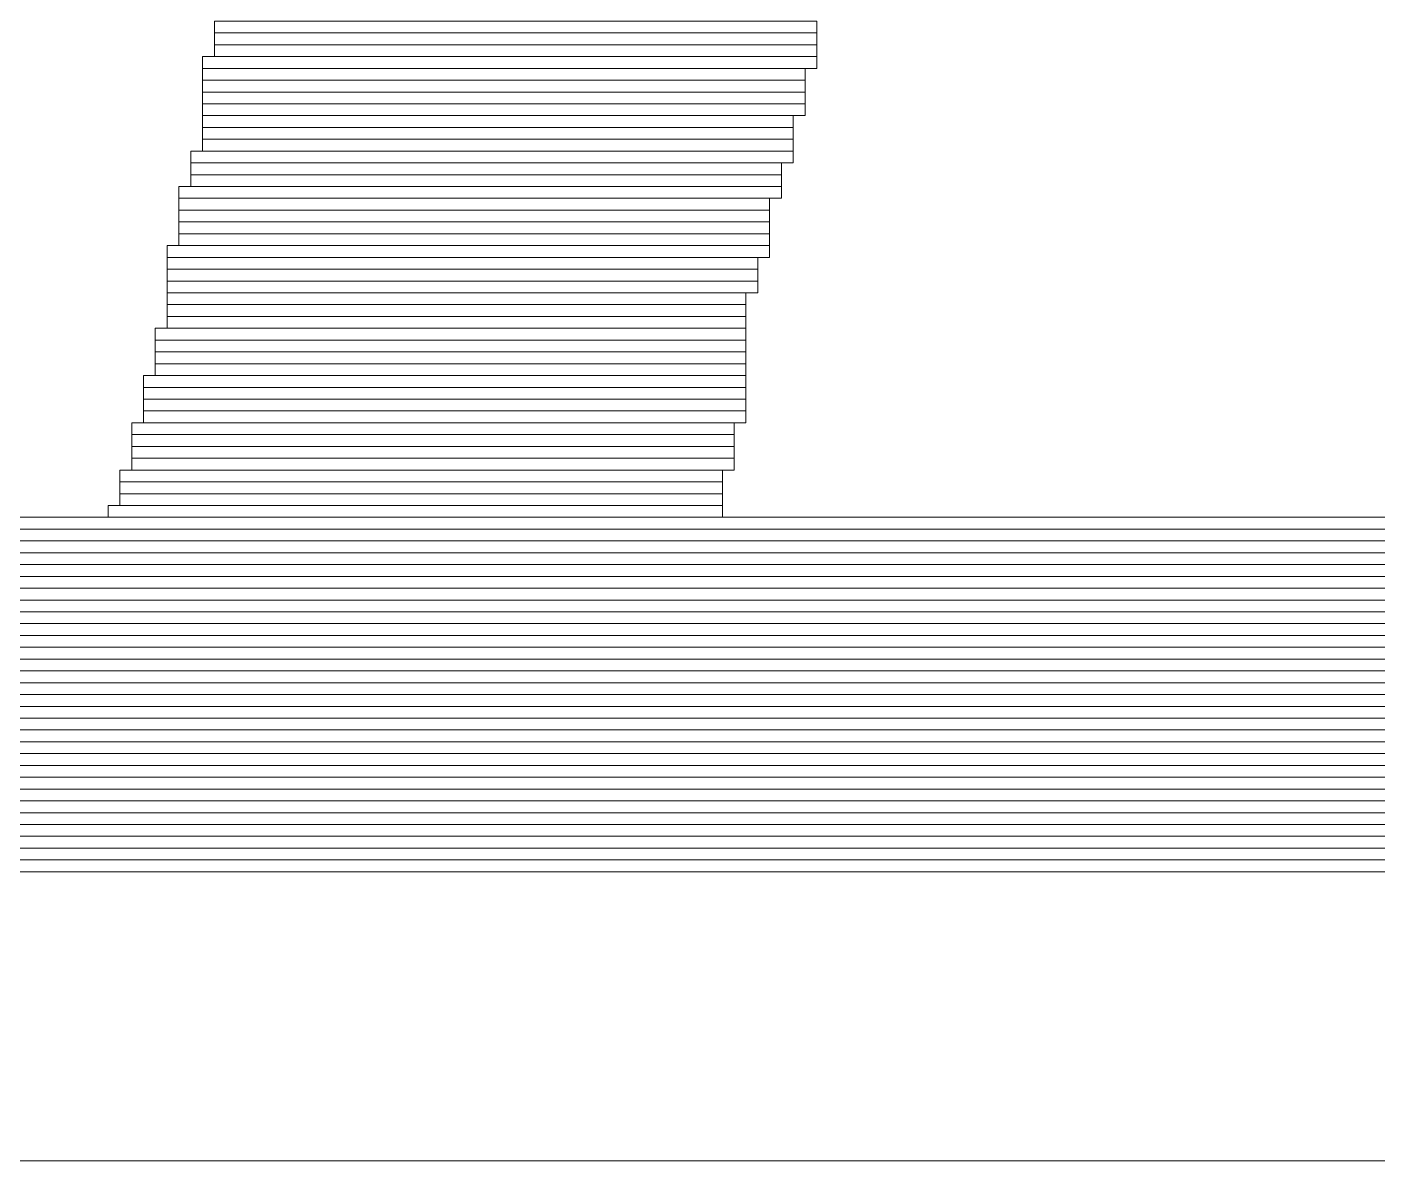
# Model space of a CAD drawing. Header units: millimetres. Extents: x -86 to 67, y -55 to 52.
# Drawn here: x -43.988 to -41.084, y -55.259 to -52.822 of the extents above; entities that cross this region are included whole.
import ezdxf

# ---------------------------------------------------------------- set-up
doc = ezdxf.new("R2010")
doc.units = ezdxf.units.MM
doc.header["$MEASUREMENT"] = 0
doc.layers.add('BG_OUTLINE', color=7, linetype='Continuous')
doc.layers.add('MA_PEN3', color=7, linetype='Continuous')

msp = doc.modelspace()

# ---------------------------------------------------------------- linework, layer by layer
at = {"layer": 'BG_OUTLINE', "color": 3, "lineweight": 9}
msp.add_open_spline([(-60.0926, 34.7331), (-60.0926, 34.7331), (63.7724, 34.7331), (63.7724, 34.7331), (63.7724, 34.7331), (64.585, 34.7336), (65.3646, 34.4113), (65.9396, 33.837), (65.9396, 33.837), (66.5146, 33.2627), (66.8379, 32.4797), (66.8384, 31.667), (66.8384, 31.667), (66.8384, 31.667), (66.8412, -52.28), (66.8412, -52.28), (66.8412, -52.28), (66.8412, -52.28), (66.8384, -52.1933), (66.8384, -52.1933), (66.8384, -52.1933), (66.8389, -53.006), (66.5166, -53.7856), (65.9424, -54.3606), (65.9424, -54.3606), (65.3681, -54.9356), (64.585, -55.2589), (63.7724, -55.2594), (63.7724, -55.2594), (63.7724, -55.2594), (-60.1869, -55.2594), (-60.1869, -55.2594), (-60.1869, -55.2594), (-60.1869, -55.2594), (-60.0853, -55.2518), (-60.0853, -55.2518), (-60.0853, -55.2518), (-60.8979, -55.2523), (-61.6775, -54.9299), (-62.2525, -54.3557), (-62.2525, -54.3557), (-62.8275, -53.7814), (-63.1508, -52.9984), (-63.1513, -52.1857), (-63.1513, -52.1857), (-63.1513, -52.1857), (-63.1587, 31.667), (-63.1587, 31.667), (-63.1587, 31.667), (-63.1592, 32.4797), (-62.8369, 33.2593), (-62.2626, 33.8343), (-62.2626, 33.8343), (-61.6883, 34.4093), (-60.9053, 34.7326), (-60.0926, 34.7331)], degree=3, knots=[0, 0, 0, 0, 0.071429, 0.071429, 0.071429, 0.071429, 0.142857, 0.142857, 0.142857, 0.142857, 0.214286, 0.214286, 0.214286, 0.214286, 0.285714, 0.285714, 0.285714, 0.285714, 0.357143, 0.357143, 0.357143, 0.357143, 0.428571, 0.428571, 0.428571, 0.428571, 0.5, 0.5, 0.5, 0.5, 0.571429, 0.571429, 0.571429, 0.571429, 0.642857, 0.642857, 0.642857, 0.642857, 0.714286, 0.714286, 0.714286, 0.714286, 0.785714, 0.785714, 0.785714, 0.785714, 0.857143, 0.857143, 0.857143, 0.857143, 0.928571, 0.928571, 0.928571, 0.928571, 1, 1, 1, 1], dxfattribs=at)
at = {"layer": 'MA_PEN3', "color": 5, "lineweight": 9}
for points in [[(-43.5854, -52.8342), (-43.5854, -52.8342), (-43.5854, -52.8088), (-43.5854, -52.8088), (-43.5854, -52.8088), (-43.5854, -52.8088), (-42.29, -52.8088), (-42.29, -52.8088), (-42.29, -52.8088), (-42.29, -52.8088), (-42.29, -52.8342), (-42.29, -52.8342), (-42.29, -52.8342), (-42.29, -52.8342), (-43.5854, -52.8342), (-43.5854, -52.8342)], [(-43.5854, -52.8596), (-43.5854, -52.8596), (-43.5854, -52.8342), (-43.5854, -52.8342), (-43.5854, -52.8342), (-43.5854, -52.8342), (-42.29, -52.8342), (-42.29, -52.8342), (-42.29, -52.8342), (-42.29, -52.8342), (-42.29, -52.8596), (-42.29, -52.8596), (-42.29, -52.8596), (-42.29, -52.8596), (-43.5854, -52.8596), (-43.5854, -52.8596)], [(-43.5854, -52.885), (-43.5854, -52.885), (-43.5854, -52.8596), (-43.5854, -52.8596), (-43.5854, -52.8596), (-43.5854, -52.8596), (-42.29, -52.8596), (-42.29, -52.8596), (-42.29, -52.8596), (-42.29, -52.8596), (-42.29, -52.885), (-42.29, -52.885), (-42.29, -52.885), (-42.29, -52.885), (-43.5854, -52.885), (-43.5854, -52.885)], [(-43.6108, -52.9104), (-43.6108, -52.9104), (-43.6108, -52.885), (-43.6108, -52.885), (-43.6108, -52.885), (-43.6108, -52.885), (-42.29, -52.885), (-42.29, -52.885), (-42.29, -52.885), (-42.29, -52.885), (-42.29, -52.9104), (-42.29, -52.9104), (-42.29, -52.9104), (-42.29, -52.9104), (-43.6108, -52.9104), (-43.6108, -52.9104)], [(-43.6108, -52.9358), (-43.6108, -52.9358), (-43.6108, -52.9104), (-43.6108, -52.9104), (-43.6108, -52.9104), (-43.6108, -52.9104), (-42.3154, -52.9104), (-42.3154, -52.9104), (-42.3154, -52.9104), (-42.3154, -52.9104), (-42.3154, -52.9358), (-42.3154, -52.9358), (-42.3154, -52.9358), (-42.3154, -52.9358), (-43.6108, -52.9358), (-43.6108, -52.9358)], [(-43.6108, -52.9612), (-43.6108, -52.9612), (-43.6108, -52.9358), (-43.6108, -52.9358), (-43.6108, -52.9358), (-43.6108, -52.9358), (-42.3154, -52.9358), (-42.3154, -52.9358), (-42.3154, -52.9358), (-42.3154, -52.9358), (-42.3154, -52.9612), (-42.3154, -52.9612), (-42.3154, -52.9612), (-42.3154, -52.9612), (-43.6108, -52.9612), (-43.6108, -52.9612)], [(-43.6108, -52.9866), (-43.6108, -52.9866), (-43.6108, -52.9612), (-43.6108, -52.9612), (-43.6108, -52.9612), (-43.6108, -52.9612), (-42.3154, -52.9612), (-42.3154, -52.9612), (-42.3154, -52.9612), (-42.3154, -52.9612), (-42.3154, -52.9866), (-42.3154, -52.9866), (-42.3154, -52.9866), (-42.3154, -52.9866), (-43.6108, -52.9866), (-43.6108, -52.9866)], [(-43.6108, -53.012), (-43.6108, -53.012), (-43.6108, -52.9866), (-43.6108, -52.9866), (-43.6108, -52.9866), (-43.6108, -52.9866), (-42.3154, -52.9866), (-42.3154, -52.9866), (-42.3154, -52.9866), (-42.3154, -52.9866), (-42.3154, -53.012), (-42.3154, -53.012), (-42.3154, -53.012), (-42.3154, -53.012), (-43.6108, -53.012), (-43.6108, -53.012)], [(-43.6108, -53.0374), (-43.6108, -53.0374), (-43.6108, -53.012), (-43.6108, -53.012), (-43.6108, -53.012), (-43.6108, -53.012), (-42.3408, -53.012), (-42.3408, -53.012), (-42.3408, -53.012), (-42.3408, -53.012), (-42.3408, -53.0374), (-42.3408, -53.0374), (-42.3408, -53.0374), (-42.3408, -53.0374), (-43.6108, -53.0374), (-43.6108, -53.0374)], [(-43.6108, -53.0628), (-43.6108, -53.0628), (-43.6108, -53.0374), (-43.6108, -53.0374), (-43.6108, -53.0374), (-43.6108, -53.0374), (-42.3408, -53.0374), (-42.3408, -53.0374), (-42.3408, -53.0374), (-42.3408, -53.0374), (-42.3408, -53.0628), (-42.3408, -53.0628), (-42.3408, -53.0628), (-42.3408, -53.0628), (-43.6108, -53.0628), (-43.6108, -53.0628)], [(-43.6108, -53.0882), (-43.6108, -53.0882), (-43.6108, -53.0628), (-43.6108, -53.0628), (-43.6108, -53.0628), (-43.6108, -53.0628), (-42.3408, -53.0628), (-42.3408, -53.0628), (-42.3408, -53.0628), (-42.3408, -53.0628), (-42.3408, -53.0882), (-42.3408, -53.0882), (-42.3408, -53.0882), (-42.3408, -53.0882), (-43.6108, -53.0882), (-43.6108, -53.0882)], [(-43.6362, -53.1136), (-43.6362, -53.1136), (-43.6362, -53.0882), (-43.6362, -53.0882), (-43.6362, -53.0882), (-43.6362, -53.0882), (-42.3408, -53.0882), (-42.3408, -53.0882), (-42.3408, -53.0882), (-42.3408, -53.0882), (-42.3408, -53.1136), (-42.3408, -53.1136), (-42.3408, -53.1136), (-42.3408, -53.1136), (-43.6362, -53.1136), (-43.6362, -53.1136)], [(-43.6362, -53.139), (-43.6362, -53.139), (-43.6362, -53.1136), (-43.6362, -53.1136), (-43.6362, -53.1136), (-43.6362, -53.1136), (-42.3662, -53.1136), (-42.3662, -53.1136), (-42.3662, -53.1136), (-42.3662, -53.1136), (-42.3662, -53.139), (-42.3662, -53.139), (-42.3662, -53.139), (-42.3662, -53.139), (-43.6362, -53.139), (-43.6362, -53.139)], [(-43.6362, -53.1644), (-43.6362, -53.1644), (-43.6362, -53.139), (-43.6362, -53.139), (-43.6362, -53.139), (-43.6362, -53.139), (-42.3662, -53.139), (-42.3662, -53.139), (-42.3662, -53.139), (-42.3662, -53.139), (-42.3662, -53.1644), (-42.3662, -53.1644), (-42.3662, -53.1644), (-42.3662, -53.1644), (-43.6362, -53.1644), (-43.6362, -53.1644)], [(-43.6616, -53.1898), (-43.6616, -53.1898), (-43.6616, -53.1644), (-43.6616, -53.1644), (-43.6616, -53.1644), (-43.6616, -53.1644), (-42.3662, -53.1644), (-42.3662, -53.1644), (-42.3662, -53.1644), (-42.3662, -53.1644), (-42.3662, -53.1898), (-42.3662, -53.1898), (-42.3662, -53.1898), (-42.3662, -53.1898), (-43.6616, -53.1898), (-43.6616, -53.1898)], [(-43.6616, -53.2152), (-43.6616, -53.2152), (-43.6616, -53.1898), (-43.6616, -53.1898), (-43.6616, -53.1898), (-43.6616, -53.1898), (-42.3916, -53.1898), (-42.3916, -53.1898), (-42.3916, -53.1898), (-42.3916, -53.1898), (-42.3916, -53.2152), (-42.3916, -53.2152), (-42.3916, -53.2152), (-42.3916, -53.2152), (-43.6616, -53.2152), (-43.6616, -53.2152)], [(-43.6616, -53.2406), (-43.6616, -53.2406), (-43.6616, -53.2152), (-43.6616, -53.2152), (-43.6616, -53.2152), (-43.6616, -53.2152), (-42.3916, -53.2152), (-42.3916, -53.2152), (-42.3916, -53.2152), (-42.3916, -53.2152), (-42.3916, -53.2406), (-42.3916, -53.2406), (-42.3916, -53.2406), (-42.3916, -53.2406), (-43.6616, -53.2406), (-43.6616, -53.2406)], [(-43.6616, -53.266), (-43.6616, -53.266), (-43.6616, -53.2406), (-43.6616, -53.2406), (-43.6616, -53.2406), (-43.6616, -53.2406), (-42.3916, -53.2406), (-42.3916, -53.2406), (-42.3916, -53.2406), (-42.3916, -53.2406), (-42.3916, -53.266), (-42.3916, -53.266), (-42.3916, -53.266), (-42.3916, -53.266), (-43.6616, -53.266), (-43.6616, -53.266)], [(-43.6616, -53.2914), (-43.6616, -53.2914), (-43.6616, -53.266), (-43.6616, -53.266), (-43.6616, -53.266), (-43.6616, -53.266), (-42.3916, -53.266), (-42.3916, -53.266), (-42.3916, -53.266), (-42.3916, -53.266), (-42.3916, -53.2914), (-42.3916, -53.2914), (-42.3916, -53.2914), (-42.3916, -53.2914), (-43.6616, -53.2914), (-43.6616, -53.2914)], [(-43.687, -53.3168), (-43.687, -53.3168), (-43.687, -53.2914), (-43.687, -53.2914), (-43.687, -53.2914), (-43.687, -53.2914), (-42.3916, -53.2914), (-42.3916, -53.2914), (-42.3916, -53.2914), (-42.3916, -53.2914), (-42.3916, -53.3168), (-42.3916, -53.3168), (-42.3916, -53.3168), (-42.3916, -53.3168), (-43.687, -53.3168), (-43.687, -53.3168)], [(-43.687, -53.3422), (-43.687, -53.3422), (-43.687, -53.3168), (-43.687, -53.3168), (-43.687, -53.3168), (-43.687, -53.3168), (-42.417, -53.3168), (-42.417, -53.3168), (-42.417, -53.3168), (-42.417, -53.3168), (-42.417, -53.3422), (-42.417, -53.3422), (-42.417, -53.3422), (-42.417, -53.3422), (-43.687, -53.3422), (-43.687, -53.3422)], [(-43.687, -53.3676), (-43.687, -53.3676), (-43.687, -53.3422), (-43.687, -53.3422), (-43.687, -53.3422), (-43.687, -53.3422), (-42.417, -53.3422), (-42.417, -53.3422), (-42.417, -53.3422), (-42.417, -53.3422), (-42.417, -53.3676), (-42.417, -53.3676), (-42.417, -53.3676), (-42.417, -53.3676), (-43.687, -53.3676), (-43.687, -53.3676)], [(-43.687, -53.393), (-43.687, -53.393), (-43.687, -53.3676), (-43.687, -53.3676), (-43.687, -53.3676), (-43.687, -53.3676), (-42.417, -53.3676), (-42.417, -53.3676), (-42.417, -53.3676), (-42.417, -53.3676), (-42.417, -53.393), (-42.417, -53.393), (-42.417, -53.393), (-42.417, -53.393), (-43.687, -53.393), (-43.687, -53.393)], [(-43.687, -53.4184), (-43.687, -53.4184), (-43.687, -53.393), (-43.687, -53.393), (-43.687, -53.393), (-43.687, -53.393), (-42.4424, -53.393), (-42.4424, -53.393), (-42.4424, -53.393), (-42.4424, -53.393), (-42.4424, -53.4184), (-42.4424, -53.4184), (-42.4424, -53.4184), (-42.4424, -53.4184), (-43.687, -53.4184), (-43.687, -53.4184)], [(-43.687, -53.4438), (-43.687, -53.4438), (-43.687, -53.4184), (-43.687, -53.4184), (-43.687, -53.4184), (-43.687, -53.4184), (-42.4424, -53.4184), (-42.4424, -53.4184), (-42.4424, -53.4184), (-42.4424, -53.4184), (-42.4424, -53.4438), (-42.4424, -53.4438), (-42.4424, -53.4438), (-42.4424, -53.4438), (-43.687, -53.4438), (-43.687, -53.4438)], [(-43.687, -53.4692), (-43.687, -53.4692), (-43.687, -53.4438), (-43.687, -53.4438), (-43.687, -53.4438), (-43.687, -53.4438), (-42.4424, -53.4438), (-42.4424, -53.4438), (-42.4424, -53.4438), (-42.4424, -53.4438), (-42.4424, -53.4692), (-42.4424, -53.4692), (-42.4424, -53.4692), (-42.4424, -53.4692), (-43.687, -53.4692), (-43.687, -53.4692)], [(-43.7124, -53.4946), (-43.7124, -53.4946), (-43.7124, -53.4692), (-43.7124, -53.4692), (-43.7124, -53.4692), (-43.7124, -53.4692), (-42.4424, -53.4692), (-42.4424, -53.4692), (-42.4424, -53.4692), (-42.4424, -53.4692), (-42.4424, -53.4946), (-42.4424, -53.4946), (-42.4424, -53.4946), (-42.4424, -53.4946), (-43.7124, -53.4946), (-43.7124, -53.4946)], [(-43.7124, -53.52), (-43.7124, -53.52), (-43.7124, -53.4946), (-43.7124, -53.4946), (-43.7124, -53.4946), (-43.7124, -53.4946), (-42.4424, -53.4946), (-42.4424, -53.4946), (-42.4424, -53.4946), (-42.4424, -53.4946), (-42.4424, -53.52), (-42.4424, -53.52), (-42.4424, -53.52), (-42.4424, -53.52), (-43.7124, -53.52), (-43.7124, -53.52)], [(-43.7124, -53.5454), (-43.7124, -53.5454), (-43.7124, -53.52), (-43.7124, -53.52), (-43.7124, -53.52), (-43.7124, -53.52), (-42.4424, -53.52), (-42.4424, -53.52), (-42.4424, -53.52), (-42.4424, -53.52), (-42.4424, -53.5454), (-42.4424, -53.5454), (-42.4424, -53.5454), (-42.4424, -53.5454), (-43.7124, -53.5454), (-43.7124, -53.5454)], [(-43.7124, -53.5708), (-43.7124, -53.5708), (-43.7124, -53.5454), (-43.7124, -53.5454), (-43.7124, -53.5454), (-43.7124, -53.5454), (-42.4424, -53.5454), (-42.4424, -53.5454), (-42.4424, -53.5454), (-42.4424, -53.5454), (-42.4424, -53.5708), (-42.4424, -53.5708), (-42.4424, -53.5708), (-42.4424, -53.5708), (-43.7124, -53.5708), (-43.7124, -53.5708)], [(-43.7378, -53.5962), (-43.7378, -53.5962), (-43.7378, -53.5708), (-43.7378, -53.5708), (-43.7378, -53.5708), (-43.7378, -53.5708), (-42.4424, -53.5708), (-42.4424, -53.5708), (-42.4424, -53.5708), (-42.4424, -53.5708), (-42.4424, -53.5962), (-42.4424, -53.5962), (-42.4424, -53.5962), (-42.4424, -53.5962), (-43.7378, -53.5962), (-43.7378, -53.5962)], [(-43.7378, -53.6216), (-43.7378, -53.6216), (-43.7378, -53.5962), (-43.7378, -53.5962), (-43.7378, -53.5962), (-43.7378, -53.5962), (-42.4424, -53.5962), (-42.4424, -53.5962), (-42.4424, -53.5962), (-42.4424, -53.5962), (-42.4424, -53.6216), (-42.4424, -53.6216), (-42.4424, -53.6216), (-42.4424, -53.6216), (-43.7378, -53.6216), (-43.7378, -53.6216)], [(-43.7378, -53.647), (-43.7378, -53.647), (-43.7378, -53.6216), (-43.7378, -53.6216), (-43.7378, -53.6216), (-43.7378, -53.6216), (-42.4424, -53.6216), (-42.4424, -53.6216), (-42.4424, -53.6216), (-42.4424, -53.6216), (-42.4424, -53.647), (-42.4424, -53.647), (-42.4424, -53.647), (-42.4424, -53.647), (-43.7378, -53.647), (-43.7378, -53.647)], [(-43.7378, -53.6724), (-43.7378, -53.6724), (-43.7378, -53.647), (-43.7378, -53.647), (-43.7378, -53.647), (-43.7378, -53.647), (-42.4424, -53.647), (-42.4424, -53.647), (-42.4424, -53.647), (-42.4424, -53.647), (-42.4424, -53.6724), (-42.4424, -53.6724), (-42.4424, -53.6724), (-42.4424, -53.6724), (-43.7378, -53.6724), (-43.7378, -53.6724)], [(-43.7632, -53.6978), (-43.7632, -53.6978), (-43.7632, -53.6724), (-43.7632, -53.6724), (-43.7632, -53.6724), (-43.7632, -53.6724), (-42.4678, -53.6724), (-42.4678, -53.6724), (-42.4678, -53.6724), (-42.4678, -53.6724), (-42.4678, -53.6978), (-42.4678, -53.6978), (-42.4678, -53.6978), (-42.4678, -53.6978), (-43.7632, -53.6978), (-43.7632, -53.6978)], [(-43.7632, -53.7232), (-43.7632, -53.7232), (-43.7632, -53.6978), (-43.7632, -53.6978), (-43.7632, -53.6978), (-43.7632, -53.6978), (-42.4678, -53.6978), (-42.4678, -53.6978), (-42.4678, -53.6978), (-42.4678, -53.6978), (-42.4678, -53.7232), (-42.4678, -53.7232), (-42.4678, -53.7232), (-42.4678, -53.7232), (-43.7632, -53.7232), (-43.7632, -53.7232)], [(-43.7632, -53.7486), (-43.7632, -53.7486), (-43.7632, -53.7232), (-43.7632, -53.7232), (-43.7632, -53.7232), (-43.7632, -53.7232), (-42.4678, -53.7232), (-42.4678, -53.7232), (-42.4678, -53.7232), (-42.4678, -53.7232), (-42.4678, -53.7486), (-42.4678, -53.7486), (-42.4678, -53.7486), (-42.4678, -53.7486), (-43.7632, -53.7486), (-43.7632, -53.7486)], [(-43.7632, -53.774), (-43.7632, -53.774), (-43.7632, -53.7486), (-43.7632, -53.7486), (-43.7632, -53.7486), (-43.7632, -53.7486), (-42.4678, -53.7486), (-42.4678, -53.7486), (-42.4678, -53.7486), (-42.4678, -53.7486), (-42.4678, -53.774), (-42.4678, -53.774), (-42.4678, -53.774), (-42.4678, -53.774), (-43.7632, -53.774), (-43.7632, -53.774)], [(-43.7886, -53.7994), (-43.7886, -53.7994), (-43.7886, -53.774), (-43.7886, -53.774), (-43.7886, -53.774), (-43.7886, -53.774), (-42.4932, -53.774), (-42.4932, -53.774), (-42.4932, -53.774), (-42.4932, -53.774), (-42.4932, -53.7994), (-42.4932, -53.7994), (-42.4932, -53.7994), (-42.4932, -53.7994), (-43.7886, -53.7994), (-43.7886, -53.7994)], [(-43.7886, -53.8248), (-43.7886, -53.8248), (-43.7886, -53.7994), (-43.7886, -53.7994), (-43.7886, -53.7994), (-43.7886, -53.7994), (-42.4932, -53.7994), (-42.4932, -53.7994), (-42.4932, -53.7994), (-42.4932, -53.7994), (-42.4932, -53.8248), (-42.4932, -53.8248), (-42.4932, -53.8248), (-42.4932, -53.8248), (-43.7886, -53.8248), (-43.7886, -53.8248)], [(-43.814, -53.8756), (-43.814, -53.8756), (-43.814, -53.8502), (-43.814, -53.8502), (-43.814, -53.8502), (-43.814, -53.8502), (-42.4932, -53.8502), (-42.4932, -53.8502), (-42.4932, -53.8502), (-42.4932, -53.8502), (-42.4932, -53.8756), (-42.4932, -53.8756), (-42.4932, -53.8756), (-42.4932, -53.8756), (-43.814, -53.8756), (-43.814, -53.8756)], [(-43.7886, -53.8502), (-43.7886, -53.8502), (-43.7886, -53.8248), (-43.7886, -53.8248), (-43.7886, -53.8248), (-43.7886, -53.8248), (-42.4932, -53.8248), (-42.4932, -53.8248), (-42.4932, -53.8248), (-42.4932, -53.8248), (-42.4932, -53.8502), (-42.4932, -53.8502), (-42.4932, -53.8502), (-42.4932, -53.8502), (-43.7886, -53.8502), (-43.7886, -53.8502)], [(-55.3964, -53.901), (-55.3964, -53.901), (-55.3964, -53.8756), (-55.3964, -53.8756), (-55.3964, -53.8756), (-55.3964, -53.8756), (-25.1958, -53.8756), (-25.1958, -53.8756), (-25.1958, -53.8756), (-25.1958, -53.8756), (-25.1958, -53.901), (-25.1958, -53.901), (-25.1958, -53.901), (-25.1958, -53.901), (-55.3964, -53.901), (-55.3964, -53.901)], [(-55.3964, -53.9264), (-55.3964, -53.9264), (-55.3964, -53.901), (-55.3964, -53.901), (-55.3964, -53.901), (-55.3964, -53.901), (-25.1958, -53.901), (-25.1958, -53.901), (-25.1958, -53.901), (-25.1958, -53.901), (-25.1958, -53.9264), (-25.1958, -53.9264), (-25.1958, -53.9264), (-25.1958, -53.9264), (-55.3964, -53.9264), (-55.3964, -53.9264)], [(-55.3964, -53.9518), (-55.3964, -53.9518), (-55.3964, -53.9264), (-55.3964, -53.9264), (-55.3964, -53.9264), (-55.3964, -53.9264), (-25.1958, -53.9264), (-25.1958, -53.9264), (-25.1958, -53.9264), (-25.1958, -53.9264), (-25.1958, -53.9518), (-25.1958, -53.9518), (-25.1958, -53.9518), (-25.1958, -53.9518), (-55.3964, -53.9518), (-55.3964, -53.9518)], [(-55.3964, -53.9772), (-55.3964, -53.9772), (-55.3964, -53.9518), (-55.3964, -53.9518), (-55.3964, -53.9518), (-55.3964, -53.9518), (-25.1958, -53.9518), (-25.1958, -53.9518), (-25.1958, -53.9518), (-25.1958, -53.9518), (-25.1958, -53.9772), (-25.1958, -53.9772), (-25.1958, -53.9772), (-25.1958, -53.9772), (-55.3964, -53.9772), (-55.3964, -53.9772)], [(-55.3964, -54.0026), (-55.3964, -54.0026), (-55.3964, -53.9772), (-55.3964, -53.9772), (-55.3964, -53.9772), (-55.3964, -53.9772), (-25.1958, -53.9772), (-25.1958, -53.9772), (-25.1958, -53.9772), (-25.1958, -53.9772), (-25.1958, -54.0026), (-25.1958, -54.0026), (-25.1958, -54.0026), (-25.1958, -54.0026), (-55.3964, -54.0026), (-55.3964, -54.0026)], [(-55.3964, -54.028), (-55.3964, -54.028), (-55.3964, -54.0026), (-55.3964, -54.0026), (-55.3964, -54.0026), (-55.3964, -54.0026), (-25.1958, -54.0026), (-25.1958, -54.0026), (-25.1958, -54.0026), (-25.1958, -54.0026), (-25.1958, -54.028), (-25.1958, -54.028), (-25.1958, -54.028), (-25.1958, -54.028), (-55.3964, -54.028), (-55.3964, -54.028)], [(-55.3964, -54.0534), (-55.3964, -54.0534), (-55.3964, -54.028), (-55.3964, -54.028), (-55.3964, -54.028), (-55.3964, -54.028), (-25.1958, -54.028), (-25.1958, -54.028), (-25.1958, -54.028), (-25.1958, -54.028), (-25.1958, -54.0534), (-25.1958, -54.0534), (-25.1958, -54.0534), (-25.1958, -54.0534), (-55.3964, -54.0534), (-55.3964, -54.0534)], [(-55.3964, -54.0788), (-55.3964, -54.0788), (-55.3964, -54.0534), (-55.3964, -54.0534), (-55.3964, -54.0534), (-55.3964, -54.0534), (-25.1958, -54.0534), (-25.1958, -54.0534), (-25.1958, -54.0534), (-25.1958, -54.0534), (-25.1958, -54.0788), (-25.1958, -54.0788), (-25.1958, -54.0788), (-25.1958, -54.0788), (-55.3964, -54.0788), (-55.3964, -54.0788)], [(-55.3964, -54.1042), (-55.3964, -54.1042), (-55.3964, -54.0788), (-55.3964, -54.0788), (-55.3964, -54.0788), (-55.3964, -54.0788), (-25.1958, -54.0788), (-25.1958, -54.0788), (-25.1958, -54.0788), (-25.1958, -54.0788), (-25.1958, -54.1042), (-25.1958, -54.1042), (-25.1958, -54.1042), (-25.1958, -54.1042), (-55.3964, -54.1042), (-55.3964, -54.1042)], [(-55.3964, -54.1296), (-55.3964, -54.1296), (-55.3964, -54.1042), (-55.3964, -54.1042), (-55.3964, -54.1042), (-55.3964, -54.1042), (-25.1958, -54.1042), (-25.1958, -54.1042), (-25.1958, -54.1042), (-25.1958, -54.1042), (-25.1958, -54.1296), (-25.1958, -54.1296), (-25.1958, -54.1296), (-25.1958, -54.1296), (-55.3964, -54.1296), (-55.3964, -54.1296)], [(-55.3964, -54.155), (-55.3964, -54.155), (-55.3964, -54.1296), (-55.3964, -54.1296), (-55.3964, -54.1296), (-55.3964, -54.1296), (-25.1958, -54.1296), (-25.1958, -54.1296), (-25.1958, -54.1296), (-25.1958, -54.1296), (-25.1958, -54.155), (-25.1958, -54.155), (-25.1958, -54.155), (-25.1958, -54.155), (-55.3964, -54.155), (-55.3964, -54.155)], [(-55.3964, -54.1804), (-55.3964, -54.1804), (-55.3964, -54.155), (-55.3964, -54.155), (-55.3964, -54.155), (-55.3964, -54.155), (-25.1958, -54.155), (-25.1958, -54.155), (-25.1958, -54.155), (-25.1958, -54.155), (-25.1958, -54.1804), (-25.1958, -54.1804), (-25.1958, -54.1804), (-25.1958, -54.1804), (-55.3964, -54.1804), (-55.3964, -54.1804)], [(-55.3964, -54.2058), (-55.3964, -54.2058), (-55.3964, -54.1804), (-55.3964, -54.1804), (-55.3964, -54.1804), (-55.3964, -54.1804), (-25.1958, -54.1804), (-25.1958, -54.1804), (-25.1958, -54.1804), (-25.1958, -54.1804), (-25.1958, -54.2058), (-25.1958, -54.2058), (-25.1958, -54.2058), (-25.1958, -54.2058), (-55.3964, -54.2058), (-55.3964, -54.2058)], [(-55.3964, -54.2312), (-55.3964, -54.2312), (-55.3964, -54.2058), (-55.3964, -54.2058), (-55.3964, -54.2058), (-55.3964, -54.2058), (-25.1958, -54.2058), (-25.1958, -54.2058), (-25.1958, -54.2058), (-25.1958, -54.2058), (-25.1958, -54.2312), (-25.1958, -54.2312), (-25.1958, -54.2312), (-25.1958, -54.2312), (-55.3964, -54.2312), (-55.3964, -54.2312)], [(-55.3964, -54.2566), (-55.3964, -54.2566), (-55.3964, -54.2312), (-55.3964, -54.2312), (-55.3964, -54.2312), (-55.3964, -54.2312), (-25.1958, -54.2312), (-25.1958, -54.2312), (-25.1958, -54.2312), (-25.1958, -54.2312), (-25.1958, -54.2566), (-25.1958, -54.2566), (-25.1958, -54.2566), (-25.1958, -54.2566), (-55.3964, -54.2566), (-55.3964, -54.2566)], [(-55.3964, -54.282), (-55.3964, -54.282), (-55.3964, -54.2566), (-55.3964, -54.2566), (-55.3964, -54.2566), (-55.3964, -54.2566), (-25.1958, -54.2566), (-25.1958, -54.2566), (-25.1958, -54.2566), (-25.1958, -54.2566), (-25.1958, -54.282), (-25.1958, -54.282), (-25.1958, -54.282), (-25.1958, -54.282), (-55.3964, -54.282), (-55.3964, -54.282)], [(-55.3964, -54.3074), (-55.3964, -54.3074), (-55.3964, -54.282), (-55.3964, -54.282), (-55.3964, -54.282), (-55.3964, -54.282), (-25.1958, -54.282), (-25.1958, -54.282), (-25.1958, -54.282), (-25.1958, -54.282), (-25.1958, -54.3074), (-25.1958, -54.3074), (-25.1958, -54.3074), (-25.1958, -54.3074), (-55.3964, -54.3074), (-55.3964, -54.3074)], [(-55.3964, -54.3328), (-55.3964, -54.3328), (-55.3964, -54.3074), (-55.3964, -54.3074), (-55.3964, -54.3074), (-55.3964, -54.3074), (-25.1958, -54.3074), (-25.1958, -54.3074), (-25.1958, -54.3074), (-25.1958, -54.3074), (-25.1958, -54.3328), (-25.1958, -54.3328), (-25.1958, -54.3328), (-25.1958, -54.3328), (-55.3964, -54.3328), (-55.3964, -54.3328)], [(-55.3964, -54.3582), (-55.3964, -54.3582), (-55.3964, -54.3328), (-55.3964, -54.3328), (-55.3964, -54.3328), (-55.3964, -54.3328), (-25.1958, -54.3328), (-25.1958, -54.3328), (-25.1958, -54.3328), (-25.1958, -54.3328), (-25.1958, -54.3582), (-25.1958, -54.3582), (-25.1958, -54.3582), (-25.1958, -54.3582), (-55.3964, -54.3582), (-55.3964, -54.3582)], [(-55.3964, -54.3836), (-55.3964, -54.3836), (-55.3964, -54.3582), (-55.3964, -54.3582), (-55.3964, -54.3582), (-55.3964, -54.3582), (-25.1958, -54.3582), (-25.1958, -54.3582), (-25.1958, -54.3582), (-25.1958, -54.3582), (-25.1958, -54.3836), (-25.1958, -54.3836), (-25.1958, -54.3836), (-25.1958, -54.3836), (-55.3964, -54.3836), (-55.3964, -54.3836)], [(-55.3964, -54.409), (-55.3964, -54.409), (-55.3964, -54.3836), (-55.3964, -54.3836), (-55.3964, -54.3836), (-55.3964, -54.3836), (-25.1958, -54.3836), (-25.1958, -54.3836), (-25.1958, -54.3836), (-25.1958, -54.3836), (-25.1958, -54.409), (-25.1958, -54.409), (-25.1958, -54.409), (-25.1958, -54.409), (-55.3964, -54.409), (-55.3964, -54.409)], [(-55.3964, -54.4344), (-55.3964, -54.4344), (-55.3964, -54.409), (-55.3964, -54.409), (-55.3964, -54.409), (-55.3964, -54.409), (-25.1958, -54.409), (-25.1958, -54.409), (-25.1958, -54.409), (-25.1958, -54.409), (-25.1958, -54.4344), (-25.1958, -54.4344), (-25.1958, -54.4344), (-25.1958, -54.4344), (-55.3964, -54.4344), (-55.3964, -54.4344)], [(-55.3964, -54.4598), (-55.3964, -54.4598), (-55.3964, -54.4344), (-55.3964, -54.4344), (-55.3964, -54.4344), (-55.3964, -54.4344), (-25.1958, -54.4344), (-25.1958, -54.4344), (-25.1958, -54.4344), (-25.1958, -54.4344), (-25.1958, -54.4598), (-25.1958, -54.4598), (-25.1958, -54.4598), (-25.1958, -54.4598), (-55.3964, -54.4598), (-55.3964, -54.4598)], [(-55.3964, -54.4852), (-55.3964, -54.4852), (-55.3964, -54.4598), (-55.3964, -54.4598), (-55.3964, -54.4598), (-55.3964, -54.4598), (-25.1958, -54.4598), (-25.1958, -54.4598), (-25.1958, -54.4598), (-25.1958, -54.4598), (-25.1958, -54.4852), (-25.1958, -54.4852), (-25.1958, -54.4852), (-25.1958, -54.4852), (-55.3964, -54.4852), (-55.3964, -54.4852)], [(-55.3964, -54.5106), (-55.3964, -54.5106), (-55.3964, -54.4852), (-55.3964, -54.4852), (-55.3964, -54.4852), (-55.3964, -54.4852), (-25.1958, -54.4852), (-25.1958, -54.4852), (-25.1958, -54.4852), (-25.1958, -54.4852), (-25.1958, -54.5106), (-25.1958, -54.5106), (-25.1958, -54.5106), (-25.1958, -54.5106), (-55.3964, -54.5106), (-55.3964, -54.5106)], [(-55.3964, -54.536), (-55.3964, -54.536), (-55.3964, -54.5106), (-55.3964, -54.5106), (-55.3964, -54.5106), (-55.3964, -54.5106), (-25.1958, -54.5106), (-25.1958, -54.5106), (-25.1958, -54.5106), (-25.1958, -54.5106), (-25.1958, -54.536), (-25.1958, -54.536), (-25.1958, -54.536), (-25.1958, -54.536), (-55.3964, -54.536), (-55.3964, -54.536)], [(-55.3964, -54.5614), (-55.3964, -54.5614), (-55.3964, -54.536), (-55.3964, -54.536), (-55.3964, -54.536), (-55.3964, -54.536), (-25.1958, -54.536), (-25.1958, -54.536), (-25.1958, -54.536), (-25.1958, -54.536), (-25.1958, -54.5614), (-25.1958, -54.5614), (-25.1958, -54.5614), (-25.1958, -54.5614), (-55.3964, -54.5614), (-55.3964, -54.5614)], [(-55.3964, -54.5868), (-55.3964, -54.5868), (-55.3964, -54.5614), (-55.3964, -54.5614), (-55.3964, -54.5614), (-55.3964, -54.5614), (-25.1958, -54.5614), (-25.1958, -54.5614), (-25.1958, -54.5614), (-25.1958, -54.5614), (-25.1958, -54.5868), (-25.1958, -54.5868), (-25.1958, -54.5868), (-25.1958, -54.5868), (-55.3964, -54.5868), (-55.3964, -54.5868)], [(-55.3964, -54.6122), (-55.3964, -54.6122), (-55.3964, -54.5868), (-55.3964, -54.5868), (-55.3964, -54.5868), (-55.3964, -54.5868), (-25.1958, -54.5868), (-25.1958, -54.5868), (-25.1958, -54.5868), (-25.1958, -54.5868), (-25.1958, -54.6122), (-25.1958, -54.6122), (-25.1958, -54.6122), (-25.1958, -54.6122), (-55.3964, -54.6122), (-55.3964, -54.6122)], [(-55.3964, -54.6376), (-55.3964, -54.6376), (-55.3964, -54.6122), (-55.3964, -54.6122), (-55.3964, -54.6122), (-55.3964, -54.6122), (-25.1958, -54.6122), (-25.1958, -54.6122), (-25.1958, -54.6122), (-25.1958, -54.6122), (-25.1958, -54.6376), (-25.1958, -54.6376), (-25.1958, -54.6376), (-25.1958, -54.6376), (-55.3964, -54.6376), (-55.3964, -54.6376)]]:
    msp.add_open_spline(points, degree=3, knots=[0, 0, 0, 0, 0.25, 0.25, 0.25, 0.25, 0.5, 0.5, 0.5, 0.5, 0.75, 0.75, 0.75, 0.75, 1, 1, 1, 1], dxfattribs=at)

doc.saveas('drawing.dxf')
